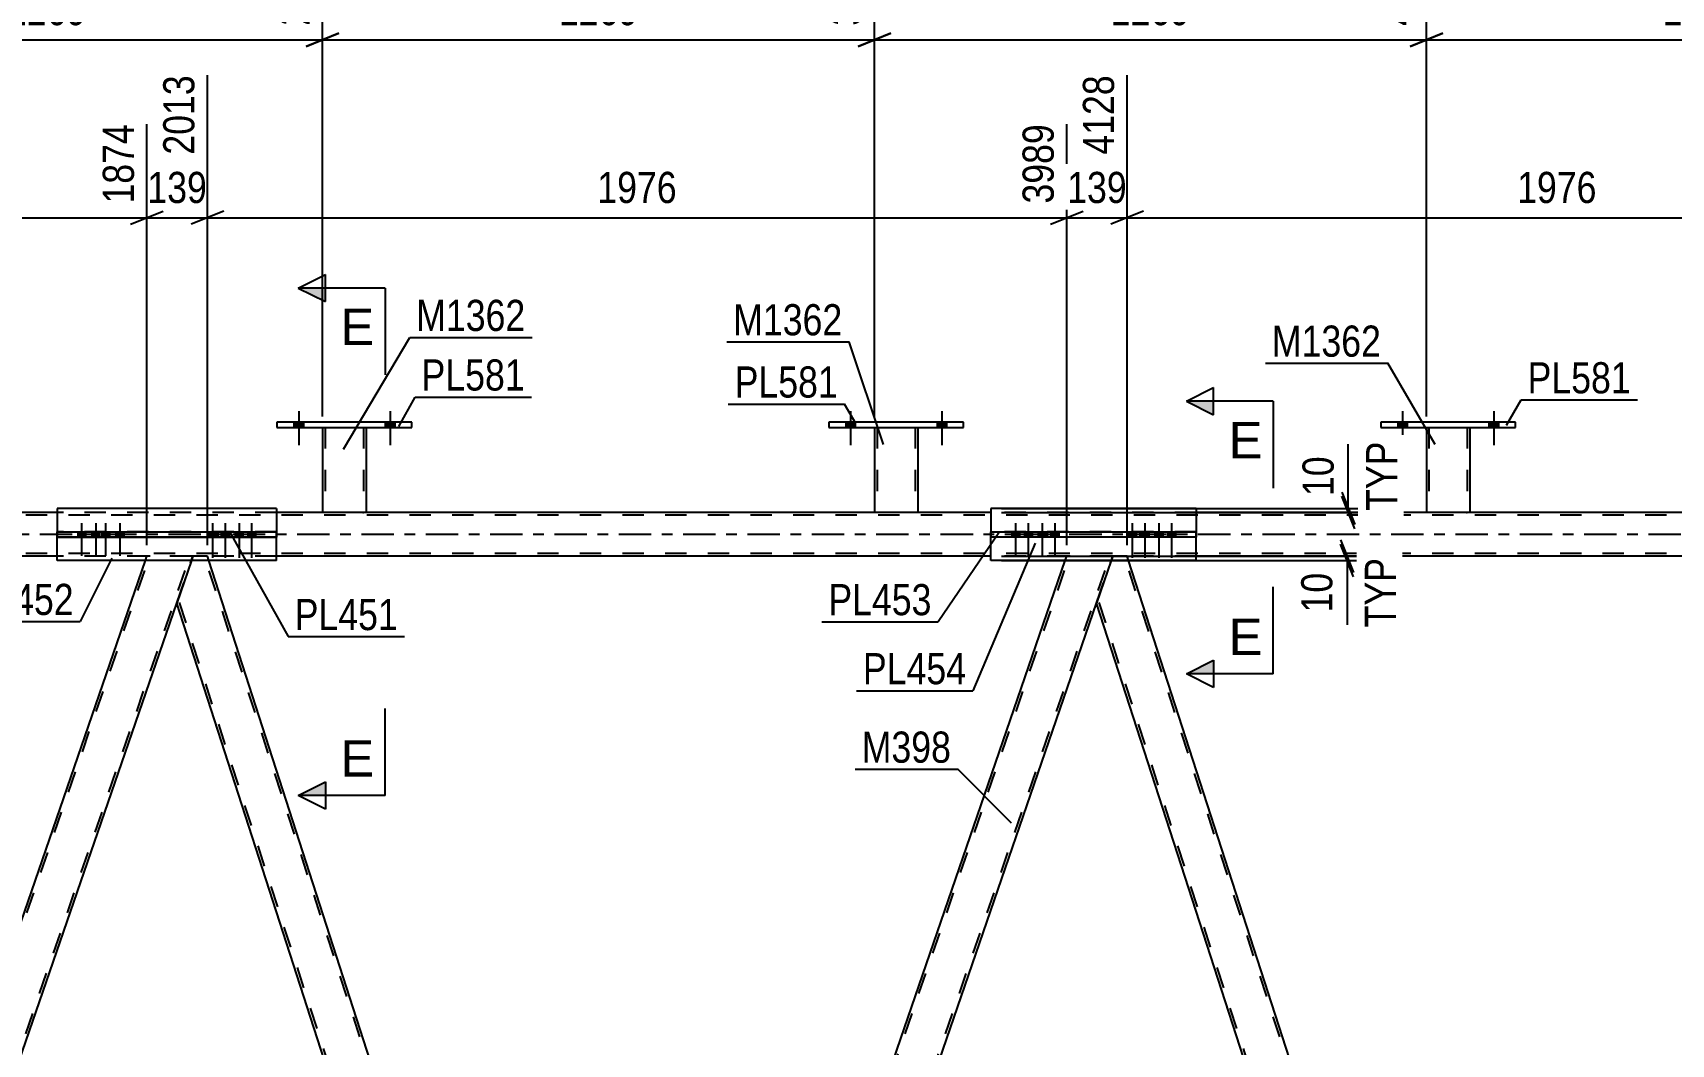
# Model space of a CAD drawing. Header units: millimetres. Extents: x -110 to 731, y -430 to 164.
# Drawn here: x 28.1 to 178.8, y -46.9 to 46.1 of the extents above; entities that cross this region are included whole.
import ezdxf

# ---------------------------------------------------------------- set-up
doc = ezdxf.new("R2010")
doc.units = ezdxf.units.MM
doc.linetypes.add('DXK_LINE_DOT2', pattern=[3.9198, 1.9599, -1.9599])
doc.linetypes.add('DXK_LINE_DOT3', pattern=[5.9187, 2.979, -0.9799, 0.9799, -0.9799])
doc.styles.add('Arial', font='ARIAL.TTF', dxfattribs={"height": 0.2})
doc.styles.add('Arial Narrow', font='ARIALN.TTF', dxfattribs={"height": 0.2})

# ---------------------------------------------------------------- blocks, each defined once
blk = doc.blocks.new('Part-570343290-41622 - 41617')
at = {"color": 7, "linetype": 'DXK_LINE_DOT2'}
for p, q in [((208.07, -2), (166.14, -123.78)), ((169.86, -123.78), (211.79, -2)), ((207.67, -2.4), (207.81, -2)), ((207.81, -2), (212.04, -2)), ((212.04, -2), (210.55, -6.32)), ((167.03, -120.47), (165.89, -123.78)), ((170.25, -123.38), (170.12, -123.78)), ((170.12, -123.78), (165.89, -123.78))]:
    blk.add_line(p, q, dxfattribs=at)
at = {"color": 2, "linetype": 'Continuous'}
for p, q in [((207.67, -2.4), (167.03, -120.47)), ((210.55, -6.32), (170.25, -123.38))]:
    blk.add_line(p, q, dxfattribs=at)
blk = doc.blocks.new('Part-570343290-41618 - 41617')
at = {"color": 2, "linetype": 'Continuous'}
for p, q in [((-3.19, -123.38), (38.45, -2.41)), ((1.04, -123.38), (41.34, -6.32))]:
    blk.add_line(p, q, dxfattribs=at)
at = {"color": 7, "linetype": 'DXK_LINE_DOT2'}
for p, q in [((-3.08, -123.78), (38.85, -2)), ((0.65, -123.78), (42.57, -2)), ((38.45, -2.41), (38.59, -2)), ((42.82, -2), (38.59, -2)), ((41.34, -6.32), (42.82, -2)), ((-3.33, -123.78), (-3.19, -123.38)), ((0.9, -123.78), (1.04, -123.38)), ((0.9, -123.78), (-3.33, -123.78))]:
    blk.add_line(p, q, dxfattribs=at)
blk = doc.blocks.new('Part-570343290-41619 - 41617')
at = {"color": 2, "linetype": 'Continuous'}
for p, q in [((42.68, -2.41), (41.34, -6.32)), ((82.42, -120.46), (44.28, -2.41)), ((79.16, -123.38), (41.34, -6.32)), ((81.41, -123.38), (82.42, -120.46))]:
    blk.add_line(p, q, dxfattribs=at)
at = {"color": 7, "linetype": 'DXK_LINE_DOT2'}
for p, q in [((42.82, -2), (42.68, -2.41)), ((44.15, -2), (42.82, -2)), ((82.29, -120.84), (43.89, -2)), ((44.28, -2.41), (44.15, -2)), ((79.54, -123.78), (41.47, -5.94)), ((79.29, -123.78), (79.16, -123.38)), ((81.28, -123.78), (81.41, -123.38)), ((79.29, -123.78), (81.28, -123.78))]:
    blk.add_line(p, q, dxfattribs=at)
blk = doc.blocks.new('Part-570343290-41620 - 41617')
at = {"color": 7, "linetype": 'DXK_LINE_DOT2'}
for p, q in [((81.53, -123.78), (123.46, -2)), ((85.25, -123.78), (127.18, -2)), ((123.06, -2.41), (123.2, -2)), ((127.43, -2), (123.2, -2)), ((125.95, -6.32), (127.43, -2)), ((81.28, -123.78), (82.42, -120.46)), ((85.51, -123.78), (85.65, -123.38)), ((85.51, -123.78), (81.28, -123.78))]:
    blk.add_line(p, q, dxfattribs=at)
at = {"color": 2, "linetype": 'Continuous'}
for p, q in [((82.42, -120.46), (123.06, -2.41)), ((85.65, -123.38), (125.95, -6.32))]:
    blk.add_line(p, q, dxfattribs=at)
blk = doc.blocks.new('Part-570343290-41621 - 41617')
at = {"color": 2, "linetype": 'Continuous'}
for p, q in [((127.29, -2.41), (125.95, -6.32)), ((167.03, -120.47), (128.89, -2.41)), ((163.77, -123.38), (125.95, -6.32)), ((166.02, -123.38), (167.03, -120.47))]:
    blk.add_line(p, q, dxfattribs=at)
at = {"color": 7, "linetype": 'DXK_LINE_DOT2'}
for p, q in [((127.43, -2), (127.29, -2.41)), ((128.75, -2), (127.43, -2)), ((166.9, -120.84), (128.5, -2)), ((128.89, -2.41), (128.75, -2)), ((164.15, -123.78), (126.08, -5.94)), ((163.9, -123.78), (163.77, -123.38)), ((165.89, -123.78), (166.02, -123.38)), ((163.9, -123.78), (165.89, -123.78))]:
    blk.add_line(p, q, dxfattribs=at)
blk = doc.blocks.new('Part-570343290-41746 - 41617')
at = {"color": 2, "linetype": 'Continuous'}
for p, q in [((116.22, 0.23), (116.22, 0.23)), ((116.22, 0.23), (121.41, 0.23)), ((116.22, -0.25), (116.22, 0.23)), ((121.41, 0.23), (129.92, 0.23)), ((121.41, 0.23), (121.41, -0.25)), ((129.92, 0.23), (135.11, 0.23)), ((129.92, 0.23), (129.92, -0.25)), ((135.11, 0.23), (135.11, 0.23)), ((135.11, -0.25), (135.11, 0.23)), ((121.41, -0.25), (116.22, -0.25)), ((135.11, -0.25), (121.41, -0.25)), ((129.92, -0.25), (121.41, -0.25)), ((135.11, -0.25), (129.92, -0.25))]:
    blk.add_line(p, q, dxfattribs=at)
at = {"color": 7, "linetype": 'DXK_LINE_DOT2'}
for p, q in [((135.11, 0.23), (116.22, 0.23)), ((116.22, -0.25), (116.22, -0.25)), ((121.41, -0.25), (116.22, -0.25)), ((135.11, -0.25), (135.11, -0.25))]:
    blk.add_line(p, q, dxfattribs=at)
blk = doc.blocks.new('Part-570343290-41631 - 41617')
at = {"color": 2, "linetype": 'Continuous'}
for p, q in [((30.32, 2), (-36.37, 2)), ((116.22, 2), (50.5, 2)), ((200.83, 2), (135.11, 2)), ((30.32, -2), (-36.37, -2)), ((116.22, -2), (50.5, -2)), ((200.83, -2), (135.11, -2))]:
    blk.add_line(p, q, dxfattribs=at)
at = {"color": 7, "linetype": 'DXK_LINE_DOT2'}
for p, q in [((680.11, 1.76), (-36.37, 1.76)), ((50.5, 2), (30.32, 2)), ((135.11, 2), (116.22, 2)), ((680.11, -1.76), (-36.37, -1.76)), ((50.5, -2), (30.32, -2)), ((135.11, -2), (116.22, -2))]:
    blk.add_line(p, q, dxfattribs=at)
at = {"color": 7, "linetype": 'DXK_LINE_DOT3'}
blk.add_line((-36.37, 0), (680.11, 0), dxfattribs=at)
blk = doc.blocks.new('Bolt-570343290-41772 - 41617')
at = {"linetype": 'Continuous'}
for points in [[(52.11, 9.84), (52.99, 9.84), (52.99, 10.32), (52.11, 10.32)], [(60.51, 9.84), (61.39, 9.84), (61.39, 10.32), (60.51, 10.32)]]:
    blk.add_hatch(color=1, dxfattribs=at).paths.add_polyline_path(points)
at = {"color": 1, "linetype": 'Continuous'}
for p, q in [((52.55, 11.32), (52.55, 8.2)), ((60.95, 11.32), (60.95, 8.2)), ((52.11, 10.32), (52.11, 9.84)), ((52.99, 10.32), (52.99, 9.84)), ((60.51, 10.32), (60.51, 9.84)), ((61.39, 10.32), (61.39, 9.84))]:
    blk.add_line(p, q, dxfattribs=at)
blk = doc.blocks.new('Bolt-570343290-41774 - 41617')
at = {"linetype": 'Continuous'}
for points in [[(153.64, 9.84), (154.52, 9.84), (154.52, 10.32), (153.64, 10.32)], [(162.04, 9.84), (162.92, 9.84), (162.92, 10.32), (162.04, 10.32)]]:
    blk.add_hatch(color=1, dxfattribs=at).paths.add_polyline_path(points)
at = {"color": 1, "linetype": 'Continuous'}
for p, q in [((154.08, 11.32), (154.08, 8.2)), ((162.48, 11.32), (162.48, 8.2)), ((153.64, 10.32), (153.64, 9.84)), ((154.52, 10.32), (154.52, 9.84)), ((162.04, 10.32), (162.04, 9.84)), ((162.92, 10.32), (162.92, 9.84))]:
    blk.add_line(p, q, dxfattribs=at)
blk = doc.blocks.new('Bolt-570343290-41768 - 41617')
at = {"linetype": 'Continuous'}
for points in [[(102.87, 9.84), (103.75, 9.84), (103.75, 10.32), (102.87, 10.32)], [(111.27, 9.84), (112.15, 9.84), (112.15, 10.32), (111.27, 10.32)]]:
    blk.add_hatch(color=1, dxfattribs=at).paths.add_polyline_path(points)
at = {"color": 1, "linetype": 'Continuous'}
for p, q in [((103.31, 11.32), (103.31, 8.2)), ((111.71, 11.32), (111.71, 8.2)), ((102.87, 10.32), (102.87, 9.84)), ((103.75, 10.32), (103.75, 9.84)), ((111.27, 10.32), (111.27, 9.84)), ((112.15, 10.32), (112.15, 9.84))]:
    blk.add_line(p, q, dxfattribs=at)
blk = doc.blocks.new('Bolt-570343290-41796 - 41617')
at = {"linetype": 'Continuous'}
for points in [[(32.94, 0.23), (32.22, 0.23), (32.22, -0.25), (32.94, -0.25)], [(34.24, 0.23), (33.52, 0.23), (33.52, -0.25), (34.24, -0.25)], [(35.15, 0.23), (34.43, 0.23), (34.43, -0.25), (35.15, -0.25)], [(36.45, 0.23), (35.73, 0.23), (35.73, -0.25), (36.45, -0.25)]]:
    blk.add_hatch(color=1, dxfattribs=at).paths.add_polyline_path(points)
at = {"color": 1, "linetype": 'Continuous'}
for p, q in [((32.22, 0.23), (32.22, -0.25)), ((32.58, 1.03), (32.58, -1.97)), ((32.94, 0.23), (32.94, -0.25)), ((33.52, 0.23), (33.52, -0.25)), ((33.88, 1.03), (33.88, -1.97)), ((34.24, 0.23), (34.24, -0.25)), ((34.43, 0.23), (34.43, -0.25)), ((34.79, 1.03), (34.79, -1.97)), ((35.15, 0.23), (35.15, -0.25)), ((35.73, 0.23), (35.73, -0.25)), ((36.09, 1.03), (36.09, -1.97)), ((36.45, 0.23), (36.45, -0.25))]:
    blk.add_line(p, q, dxfattribs=at)
blk = doc.blocks.new('Part-570343290-41671 - 41617')
at = {"color": 2, "linetype": 'Continuous'}
for p, q in [((30.32, 2.39), (30.32, 0.23)), ((50.5, 2.39), (30.32, 2.39)), ((50.5, 2.39), (50.5, 0.23)), ((30.32, -2.41), (30.32, -0.25)), ((50.5, -2.41), (50.5, -0.25)), ((50.5, -2.41), (30.32, -2.41))]:
    blk.add_line(p, q, dxfattribs=at)
at = {"color": 7, "linetype": 'DXK_LINE_DOT2'}
for p, q in [((30.32, 0.23), (30.32, -0.25)), ((50.5, 0.23), (50.5, -0.25))]:
    blk.add_line(p, q, dxfattribs=at)
blk = doc.blocks.new('Part-570343290-41673 - 41617')
at = {"color": 2, "linetype": 'Continuous'}
for p, q in [((116.22, 2.39), (116.22, 0.23)), ((135.11, 2.39), (116.22, 2.39)), ((135.11, 2.39), (135.11, 0.23)), ((116.22, -2.41), (116.22, -0.25)), ((135.11, -2.41), (135.11, -0.25)), ((135.11, -2.41), (116.22, -2.41))]:
    blk.add_line(p, q, dxfattribs=at)
at = {"color": 7, "linetype": 'DXK_LINE_DOT2'}
for p, q in [((116.22, 0.23), (116.22, -0.25)), ((135.11, 0.23), (135.11, -0.25))]:
    blk.add_line(p, q, dxfattribs=at)
blk = doc.blocks.new('Bolt-570343290-41798 - 41617')
at = {"linetype": 'Continuous'}
for points in [[(118.86, 0.23), (118.14, 0.23), (118.14, -0.25), (118.86, -0.25)], [(120.02, 0.23), (119.3, 0.23), (119.3, -0.25), (120.02, -0.25)], [(121.3, 0.23), (120.58, 0.23), (120.58, -0.25), (121.3, -0.25)], [(122.46, 0.23), (121.74, 0.23), (121.74, -0.25), (122.46, -0.25)]]:
    blk.add_hatch(color=1, dxfattribs=at).paths.add_polyline_path(points)
at = {"color": 1, "linetype": 'Continuous'}
for p, q in [((118.14, 0.23), (118.14, -0.25)), ((118.5, 1.03), (118.5, -1.97)), ((118.86, 0.23), (118.86, -0.25)), ((119.3, 0.23), (119.3, -0.25)), ((119.66, 1.03), (119.66, -1.97)), ((120.02, 0.23), (120.02, -0.25)), ((120.58, 0.23), (120.58, -0.25)), ((120.94, 1.03), (120.94, -1.97)), ((121.3, 0.23), (121.3, -0.25)), ((121.74, 0.23), (121.74, -0.25)), ((122.1, 1.03), (122.1, -1.97)), ((122.46, 0.23), (122.46, -0.25))]:
    blk.add_line(p, q, dxfattribs=at)
blk = doc.blocks.new('Part-570343290-41703 - 41617')
at = {"color": 2, "linetype": 'Continuous'}
for p, q in [((105.51, 9.84), (105.51, 2)), ((109.51, 9.84), (109.51, 2)), ((109.48, 2), (105.51, 2)), ((109.51, 2), (109.48, 2))]:
    blk.add_line(p, q, dxfattribs=at)
at = {"color": 7, "linetype": 'DXK_LINE_DOT2'}
for p, q in [((105.51, 9.84), (109.51, 9.84)), ((105.51, 9.84), (105.51, 9.84)), ((105.51, 9.84), (105.51, 9.84)), ((105.75, 9.84), (105.75, 2)), ((109.27, 9.84), (109.27, 2)), ((109.51, 9.84), (109.51, 9.84)), ((109.51, 9.84), (109.51, 9.84)), ((109.25, 2), (109.27, 2)), ((109.51, 2), (109.51, 2))]:
    blk.add_line(p, q, dxfattribs=at)
blk = doc.blocks.new('Part-570343290-41704 - 41617')
at = {"color": 2, "linetype": 'Continuous'}
for p, q in [((101.31, 10.32), (101.31, 9.84)), ((113.71, 10.32), (101.31, 10.32)), ((101.31, 9.84), (113.71, 9.84)), ((113.71, 9.84), (113.71, 10.32))]:
    blk.add_line(p, q, dxfattribs=at)
blk = doc.blocks.new('Part-570343290-41708 - 41617')
at = {"color": 2, "linetype": 'Continuous'}
for p, q in [((54.75, 9.84), (54.75, 2)), ((58.75, 9.84), (58.75, 2)), ((58.71, 2), (54.75, 2)), ((58.75, 2), (58.71, 2))]:
    blk.add_line(p, q, dxfattribs=at)
at = {"color": 7, "linetype": 'DXK_LINE_DOT2'}
for p, q in [((54.75, 9.84), (58.75, 9.84)), ((54.75, 9.84), (54.75, 9.84)), ((54.75, 9.84), (54.75, 9.84)), ((54.99, 9.84), (54.99, 2)), ((58.51, 9.84), (58.51, 2)), ((58.75, 9.84), (58.75, 9.84)), ((58.75, 9.84), (58.75, 9.84)), ((58.44, 2), (58.45, 2)), ((58.45, 2), (58.49, 2)), ((58.49, 2), (58.51, 2)), ((58.75, 2), (58.75, 2))]:
    blk.add_line(p, q, dxfattribs=at)
blk = doc.blocks.new('Part-570343290-41709 - 41617')
at = {"color": 2, "linetype": 'Continuous'}
for p, q in [((50.55, 10.32), (50.55, 9.84)), ((62.95, 10.32), (50.55, 10.32)), ((50.55, 9.84), (62.95, 9.84)), ((62.95, 9.84), (62.95, 10.32))]:
    blk.add_line(p, q, dxfattribs=at)
blk = doc.blocks.new('Part-570343290-41710 - 41617')
at = {"color": 2, "linetype": 'Continuous'}
for p, q in [((156.28, 9.84), (156.28, 2)), ((160.28, 9.84), (160.28, 2)), ((160.24, 2), (156.28, 2)), ((160.28, 2), (160.24, 2))]:
    blk.add_line(p, q, dxfattribs=at)
at = {"color": 7, "linetype": 'DXK_LINE_DOT2'}
for p, q in [((156.28, 9.84), (160.28, 9.84)), ((156.28, 9.84), (156.28, 9.84)), ((156.28, 9.84), (156.28, 9.84)), ((156.52, 9.84), (156.52, 2)), ((160.04, 9.84), (160.04, 2)), ((160.28, 9.84), (160.28, 9.84)), ((160.28, 9.84), (160.28, 9.84)), ((159.97, 2), (159.98, 2)), ((159.98, 2), (160.02, 2)), ((160.02, 2), (160.04, 2)), ((160.28, 2), (160.28, 2))]:
    blk.add_line(p, q, dxfattribs=at)
blk = doc.blocks.new('Part-570343290-41711 - 41617')
at = {"color": 2, "linetype": 'Continuous'}
for p, q in [((152.08, 10.32), (152.08, 9.84)), ((164.48, 10.32), (152.08, 10.32)), ((152.08, 9.84), (164.48, 9.84)), ((164.48, 9.84), (164.48, 10.32))]:
    blk.add_line(p, q, dxfattribs=at)
blk = doc.blocks.new('Part-570343290-41745 - 41617')
at = {"color": 2, "linetype": 'Continuous'}
for p, q in [((30.32, 0.23), (30.32, 0.23)), ((30.32, 0.23), (35.02, 0.23)), ((30.32, -0.25), (30.32, 0.23)), ((35.02, 0.23), (45.1, 0.23)), ((35.02, 0.23), (35.02, -0.25)), ((45.1, 0.23), (50.5, 0.23)), ((45.1, 0.23), (45.1, -0.25)), ((50.5, 0.23), (50.5, 0.23)), ((50.5, -0.25), (50.5, 0.23)), ((30.32, -0.25), (50.5, -0.25)), ((35.02, -0.25), (30.32, -0.25)), ((45.1, -0.25), (35.02, -0.25)), ((50.5, -0.25), (45.1, -0.25))]:
    blk.add_line(p, q, dxfattribs=at)
at = {"color": 7, "linetype": 'DXK_LINE_DOT2'}
for p, q in [((50.5, 0.23), (30.32, 0.23)), ((30.32, -0.25), (30.32, -0.25)), ((50.5, -0.25), (50.5, -0.25))]:
    blk.add_line(p, q, dxfattribs=at)
blk = doc.blocks.new('Bolt-570343290-41769 - 41617')
at = {"linetype": 'Continuous'}
for points in [[(102.87, 9.84), (103.75, 9.84), (103.75, 10.32), (102.87, 10.32)], [(111.27, 9.84), (112.15, 9.84), (112.15, 10.32), (111.27, 10.32)]]:
    blk.add_hatch(color=1, dxfattribs=at).paths.add_polyline_path(points)
at = {"color": 1, "linetype": 'Continuous'}
for p, q in [((103.31, 11.32), (103.31, 8.2)), ((111.71, 11.32), (111.71, 8.2)), ((102.87, 10.32), (102.87, 9.84)), ((103.75, 10.32), (103.75, 9.84)), ((111.27, 10.32), (111.27, 9.84)), ((112.15, 10.32), (112.15, 9.84))]:
    blk.add_line(p, q, dxfattribs=at)
blk = doc.blocks.new('Bolt-570343290-41773 - 41617')
at = {"linetype": 'Continuous'}
for points in [[(52.11, 9.84), (52.99, 9.84), (52.99, 10.32), (52.11, 10.32)], [(60.51, 9.84), (61.39, 9.84), (61.39, 10.32), (60.51, 10.32)]]:
    blk.add_hatch(color=1, dxfattribs=at).paths.add_polyline_path(points)
at = {"color": 1, "linetype": 'Continuous'}
for p, q in [((52.55, 11.32), (52.55, 8.2)), ((60.95, 11.32), (60.95, 8.2)), ((52.11, 10.32), (52.11, 9.84)), ((52.99, 10.32), (52.99, 9.84)), ((60.51, 10.32), (60.51, 9.84)), ((61.39, 10.32), (61.39, 9.84))]:
    blk.add_line(p, q, dxfattribs=at)
blk = doc.blocks.new('Bolt-570343290-41775 - 41617')
at = {"linetype": 'Continuous'}
for points in [[(153.64, 9.84), (154.52, 9.84), (154.52, 10.32), (153.64, 10.32)], [(162.04, 9.84), (162.92, 9.84), (162.92, 10.32), (162.04, 10.32)]]:
    blk.add_hatch(color=1, dxfattribs=at).paths.add_polyline_path(points)
at = {"color": 1, "linetype": 'Continuous'}
for p, q in [((154.08, 11.32), (154.08, 8.2)), ((162.48, 11.32), (162.48, 8.2)), ((153.64, 10.32), (153.64, 9.84)), ((154.52, 10.32), (154.52, 9.84)), ((162.04, 10.32), (162.04, 9.84)), ((162.92, 10.32), (162.92, 9.84))]:
    blk.add_line(p, q, dxfattribs=at)
blk = doc.blocks.new('Bolt-570343290-41797 - 41617')
at = {"linetype": 'Continuous'}
for points in [[(44.98, 0.23), (44.26, 0.23), (44.26, -0.25), (44.98, -0.25)], [(46.14, 0.23), (45.42, 0.23), (45.42, -0.25), (46.14, -0.25)], [(47.42, 0.23), (46.7, 0.23), (46.7, -0.25), (47.42, -0.25)], [(48.58, 0.23), (47.86, 0.23), (47.86, -0.25), (48.58, -0.25)]]:
    blk.add_hatch(color=1, dxfattribs=at).paths.add_polyline_path(points)
at = {"color": 1, "linetype": 'Continuous'}
for p, q in [((44.26, 0.23), (44.26, -0.25)), ((44.62, 1.03), (44.62, -2.17)), ((44.98, 0.23), (44.98, -0.25)), ((45.42, 0.23), (45.42, -0.25)), ((45.78, 1.03), (45.78, -2.17)), ((46.14, 0.23), (46.14, -0.25)), ((46.7, 0.23), (46.7, -0.25)), ((47.06, 1.03), (47.06, -2.17)), ((47.42, 0.23), (47.42, -0.25)), ((47.86, 0.23), (47.86, -0.25)), ((48.22, 1.03), (48.22, -2.17)), ((48.58, 0.23), (48.58, -0.25))]:
    blk.add_line(p, q, dxfattribs=at)
blk = doc.blocks.new('Bolt-570343290-41799 - 41617')
at = {"linetype": 'Continuous'}
for points in [[(129.58, 0.23), (128.86, 0.23), (128.86, -0.25), (129.58, -0.25)], [(130.75, 0.23), (130.03, 0.23), (130.03, -0.25), (130.75, -0.25)], [(132.03, 0.23), (131.31, 0.23), (131.31, -0.25), (132.03, -0.25)], [(133.19, 0.23), (132.47, 0.23), (132.47, -0.25), (133.19, -0.25)]]:
    blk.add_hatch(color=1, dxfattribs=at).paths.add_polyline_path(points)
at = {"color": 1, "linetype": 'Continuous'}
for p, q in [((128.86, 0.23), (128.86, -0.25)), ((129.22, 1.03), (129.22, -2.17)), ((129.58, 0.23), (129.58, -0.25)), ((130.03, 0.23), (130.03, -0.25)), ((130.39, 1.03), (130.39, -2.17)), ((130.75, 0.23), (130.75, -0.25)), ((131.31, 0.23), (131.31, -0.25)), ((131.67, 1.03), (131.67, -2.17)), ((132.03, 0.23), (132.03, -0.25)), ((132.47, 0.23), (132.47, -0.25)), ((132.83, 1.03), (132.83, -2.17)), ((133.19, 0.23), (133.19, -0.25))]:
    blk.add_line(p, q, dxfattribs=at)
blk = doc.blocks.new('StraightDimension-570343290-68322 - 41617')
at = {"color": 7, "linetype": 'Continuous'}
for p, q in [((44.15, -1), (44.15, 42.24)), ((38.59, -1), (38.59, 37.74)), ((37.09, 28.53), (40.09, 29.73)), ((38.59, 29.13), (44.15, 29.13)), ((45.65, 29.73), (42.65, 28.53))]:
    blk.add_line(p, q, dxfattribs=at)
at = {"color": 0}
blk.add_wipeout([(44.71, 29.88), (44.71, 34.08), (38.03, 34.08), (38.03, 29.88)], dxfattribs=at)
at = {"color": 3, "style": 'Arial Narrow'}
blk.add_text('139', height=2.863, dxfattribs=at).set_placement((38.63, 30.48))
at = {"color": 0, "linetype": 'Continuous'}
blk.add_wipeout([(43.55, 42.84), (39.35, 42.84), (39.35, 34.33), (43.55, 34.33)], dxfattribs=at)
at = {"color": 3, "linetype": 'Continuous', "style": 'Arial Narrow'}
blk.add_text('2013', height=2.863, rotation=90.0002, dxfattribs=at).set_placement((42.95, 34.93))
blk = doc.blocks.new('StraightDimension-570343290-68321 - 41617')
at = {"color": 7, "linetype": 'Continuous'}
for p, q in [((44.15, -1), (44.15, 42.24)), ((123.2, -1), (123.2, 37.74)), ((45.65, 29.73), (42.65, 28.53)), ((44.15, 29.13), (123.2, 29.13)), ((121.7, 28.53), (124.7, 29.73))]:
    blk.add_line(p, q, dxfattribs=at)
at = {"color": 0, "linetype": 'Continuous'}
blk.add_wipeout([(122.6, 38.34), (118.4, 38.34), (118.4, 29.83), (122.6, 29.83)], dxfattribs=at)
at = {"color": 0}
blk.add_wipeout([(87.93, 29.88), (87.93, 34.08), (79.42, 34.08), (79.42, 29.88)], dxfattribs=at)
at = {"color": 3, "linetype": 'Continuous', "style": 'Arial Narrow'}
blk.add_text('3989', height=2.863, rotation=90.0002, dxfattribs=at).set_placement((122, 30.43))
at = {"color": 3, "style": 'Arial Narrow'}
blk.add_text('1976', height=2.863, dxfattribs=at).set_placement((80.02, 30.48))
blk = doc.blocks.new('StraightDimension-570343290-68320 - 41617')
at = {"color": 7, "linetype": 'Continuous'}
for p, q in [((128.75, -1), (128.75, 42.24)), ((123.2, -1), (123.2, 37.74)), ((121.7, 28.53), (124.7, 29.73)), ((123.2, 29.13), (128.75, 29.13)), ((130.25, 29.73), (127.25, 28.53))]:
    blk.add_line(p, q, dxfattribs=at)
at = {"color": 0}
blk.add_wipeout([(129.32, 29.88), (129.32, 34.08), (122.64, 34.08), (122.64, 29.88)], dxfattribs=at)
at = {"color": 3, "style": 'Arial Narrow'}
blk.add_text('139', height=2.863, dxfattribs=at).set_placement((123.24, 30.48))
at = {"color": 0, "linetype": 'Continuous'}
blk.add_wipeout([(128.15, 42.84), (123.95, 42.84), (123.95, 34.33), (128.15, 34.33)], dxfattribs=at)
at = {"color": 3, "linetype": 'Continuous', "style": 'Arial Narrow'}
blk.add_text('4128', height=2.863, rotation=90.0002, dxfattribs=at).set_placement((127.55, 34.93))
blk = doc.blocks.new('StraightDimension-570343290-65584 - 41617')
at = {"color": 7, "linetype": 'Continuous'}
for p, q in [((3.99, 10.84), (3.99, 54.1)), ((54.75, 10.83), (54.75, 54.1)), ((5.49, 46.09), (2.49, 44.89)), ((3.99, 45.49), (54.75, 45.49)), ((53.25, 44.89), (56.25, 46.09))]:
    blk.add_line(p, q, dxfattribs=at)
at = {"color": 0, "linetype": 'Continuous'}
blk.add_wipeout([(54.15, 54.7), (49.95, 54.7), (49.95, 46.19), (54.15, 46.19)], dxfattribs=at)
at = {"color": 0}
blk.add_wipeout([(33.63, 46.24), (33.63, 50.44), (25.11, 50.44), (25.11, 46.24)], dxfattribs=at)
at = {"color": 3, "linetype": 'Continuous', "style": 'Arial Narrow'}
blk.add_text('2278', height=2.863, rotation=90.0002, dxfattribs=at).set_placement((53.55, 46.79))
at = {"color": 3, "style": 'Arial Narrow'}
blk.add_text('1269', height=2.863, dxfattribs=at).set_placement((25.71, 46.84))
blk = doc.blocks.new('StraightDimension-570343290-68319 - 41617')
at = {"color": 7, "linetype": 'Continuous'}
for p, q in [((128.75, -1), (128.75, 42.24)), ((207.81, -1), (207.81, 37.74)), ((130.25, 29.73), (127.25, 28.53)), ((128.75, 29.13), (207.81, 29.13)), ((206.31, 28.53), (209.31, 29.73))]:
    blk.add_line(p, q, dxfattribs=at)
at = {"color": 0, "linetype": 'Continuous'}
blk.add_wipeout([(207.21, 38.34), (203.01, 38.34), (203.01, 29.83), (207.21, 29.83)], dxfattribs=at)
at = {"color": 0}
blk.add_wipeout([(172.54, 29.88), (172.54, 34.08), (164.03, 34.08), (164.03, 29.88)], dxfattribs=at)
at = {"color": 3, "linetype": 'Continuous', "style": 'Arial Narrow'}
blk.add_text('6105', height=2.863, rotation=90.0002, dxfattribs=at).set_placement((206.61, 30.43))
at = {"color": 3, "style": 'Arial Narrow'}
blk.add_text('1976', height=2.863, dxfattribs=at).set_placement((164.63, 30.48))
blk = doc.blocks.new('StraightDimension-570343290-65582 - 41617')
at = {"color": 7, "linetype": 'Continuous'}
for p, q in [((105.51, 10.84), (105.51, 54.1)), ((156.28, 10.83), (156.28, 54.1)), ((107.01, 46.09), (104.01, 44.89)), ((105.51, 45.49), (156.28, 45.49)), ((154.78, 44.89), (157.78, 46.09))]:
    blk.add_line(p, q, dxfattribs=at)
at = {"color": 0, "linetype": 'Continuous'}
blk.add_wipeout([(155.68, 54.7), (151.48, 54.7), (151.48, 46.19), (155.68, 46.19)], dxfattribs=at)
at = {"color": 0}
blk.add_wipeout([(135.15, 46.24), (135.15, 50.44), (126.64, 50.44), (126.64, 46.24)], dxfattribs=at)
at = {"color": 3, "linetype": 'Continuous', "style": 'Arial Narrow'}
blk.add_text('4816', height=2.863, rotation=90.0002, dxfattribs=at).set_placement((155.08, 46.79))
at = {"color": 3, "style": 'Arial Narrow'}
blk.add_text('1269', height=2.863, dxfattribs=at).set_placement((127.24, 46.84))
blk = doc.blocks.new('StraightDimension-570343290-65581 - 41617')
at = {"color": 7, "linetype": 'Continuous'}
for p, q in [((156.28, 10.83), (156.28, 54.1)), ((207.03, 10.82), (207.03, 54.1)), ((157.78, 46.09), (154.78, 44.89)), ((156.28, 45.49), (207.03, 45.49)), ((205.53, 44.89), (208.53, 46.09))]:
    blk.add_line(p, q, dxfattribs=at)
at = {"color": 0, "linetype": 'Continuous'}
blk.add_wipeout([(206.43, 54.7), (202.23, 54.7), (202.23, 46.19), (206.43, 46.19)], dxfattribs=at)
at = {"color": 0}
blk.add_wipeout([(185.91, 46.24), (185.91, 50.44), (177.4, 50.44), (177.4, 46.24)], dxfattribs=at)
at = {"color": 3, "linetype": 'Continuous', "style": 'Arial Narrow'}
blk.add_text('6085', height=2.863, rotation=90.0002, dxfattribs=at).set_placement((205.83, 46.79))
at = {"color": 3, "style": 'Arial Narrow'}
blk.add_text('1269', height=2.863, dxfattribs=at).set_placement((178, 46.84))
blk = doc.blocks.new('StraightDimension-570343290-62948 - 41617')
at = {"color": 7, "linetype": 'Continuous'}
for p, q in [((148.5, 3.89), (149.7, 0.89)), ((149.7, 0.5), (148.5, 3.5)), ((117.2, 2.39), (151.5, 2.39)), ((117.2, 2), (151.5, 2)), ((149.1, 2), (149.1, 2.39))]:
    blk.add_line(p, q, dxfattribs=at)
at = {"color": 0, "linetype": 'Continuous'}
blk.add_wipeout([(154.2, 9.14), (150, 9.14), (150, 1.55), (154.2, 1.55)], dxfattribs=at)
at = {"color": 0}
blk.add_wipeout([(148.35, 7.77), (144.15, 7.77), (144.15, 2.92), (148.35, 2.92)], dxfattribs=at)
at = {"color": 7, "linetype": 'Continuous'}
blk.add_line((149.1, 2.39), (149.1, 8.3), dxfattribs=at)
blk.add_line((149.1, 2.39), (149.1, 8.3), dxfattribs=at)
at = {"color": 3, "linetype": 'Continuous', "style": 'Arial Narrow'}
blk.add_text('TYP', height=2.863, rotation=90.0002, dxfattribs=at).set_placement((153.6, 2.15))
at = {"color": 3, "style": 'Arial Narrow'}
blk.add_text('10', height=2.863, rotation=90.0002, dxfattribs=at).set_placement((147.75, 3.52))
blk = doc.blocks.new('StraightDimension-570343290-62950 - 41617')
at = {"color": 7, "linetype": 'Continuous'}
for p, q in [((148.38, -0.5), (149.58, -3.5)), ((149.58, -3.91), (148.38, -0.91)), ((117.2, -2), (151.38, -2)), ((117.2, -2.41), (151.38, -2.41)), ((148.98, -2.41), (148.98, -2))]:
    blk.add_line(p, q, dxfattribs=at)
at = {"color": 0}
blk.add_wipeout([(148.23, -2.93), (144.03, -2.93), (144.03, -7.79), (148.23, -7.79)], dxfattribs=at)
at = {"color": 0, "linetype": 'Continuous'}
blk.add_wipeout([(154.08, -1.57), (149.88, -1.57), (149.88, -9.16), (154.08, -9.16)], dxfattribs=at)
at = {"color": 7, "linetype": 'Continuous'}
blk.add_line((148.98, -2.41), (148.98, -8.32), dxfattribs=at)
blk.add_line((148.98, -2.41), (148.98, -8.32), dxfattribs=at)
at = {"color": 3, "linetype": 'Continuous', "style": 'Arial Narrow'}
blk.add_text('TYP', height=2.863, rotation=90.0002, dxfattribs=at).set_placement((153.48, -8.56))
at = {"color": 3, "style": 'Arial Narrow'}
blk.add_text('10', height=2.863, rotation=90.0002, dxfattribs=at).set_placement((147.63, -7.19))
blk = doc.blocks.new('StraightDimension-570343290-65583 - 41617')
at = {"color": 7, "linetype": 'Continuous'}
for p, q in [((54.75, 10.83), (54.75, 54.1)), ((105.51, 10.84), (105.51, 54.1)), ((56.25, 46.09), (53.25, 44.89)), ((54.75, 45.49), (105.51, 45.49)), ((104.01, 44.89), (107.01, 46.09))]:
    blk.add_line(p, q, dxfattribs=at)
at = {"color": 0, "linetype": 'Continuous'}
blk.add_wipeout([(104.91, 54.7), (100.71, 54.7), (100.71, 46.19), (104.91, 46.19)], dxfattribs=at)
at = {"color": 0}
blk.add_wipeout([(84.39, 46.24), (84.39, 50.44), (75.88, 50.44), (75.88, 46.24)], dxfattribs=at)
at = {"color": 3, "linetype": 'Continuous', "style": 'Arial Narrow'}
blk.add_text('3547', height=2.863, rotation=90.0002, dxfattribs=at).set_placement((104.31, 46.79))
at = {"color": 3, "style": 'Arial Narrow'}
blk.add_text('1269', height=2.863, dxfattribs=at).set_placement((76.48, 46.84))
blk = doc.blocks.new('StraightDimension-570343290-68323 - 41617')
at = {"color": 7, "linetype": 'Continuous'}
for p, q in [((38.59, -1), (38.59, 37.74)), ((-36.37, 3), (-36.37, 32.26)), ((-34.87, 29.73), (-37.87, 28.53)), ((-36.37, 29.13), (38.59, 29.13)), ((37.09, 28.53), (40.09, 29.73))]:
    blk.add_line(p, q, dxfattribs=at)
at = {"color": 0, "linetype": 'Continuous'}
for points in [[(37.99, 38.34), (33.79, 38.34), (33.79, 29.83), (37.99, 29.83)], [(-36.97, 32.86), (-41.17, 32.86), (-41.17, 29.83), (-36.97, 29.83)]]:
    blk.add_wipeout(points, dxfattribs=at)
at = {"color": 0}
blk.add_wipeout([(5.37, 29.88), (5.37, 34.08), (-3.15, 34.08), (-3.15, 29.88)], dxfattribs=at)
at = {"color": 3, "linetype": 'Continuous', "style": 'Arial Narrow'}
for s, height, p in [('1874', 2.863, (37.39, 30.43)), ('0', 2.86, (-37.57, 30.43))]:
    blk.add_text(s, height=height, rotation=90.0002, dxfattribs=at).set_placement(p)
at = {"color": 3, "style": 'Arial Narrow'}
blk.add_text('1874', height=2.863, dxfattribs=at).set_placement((-2.55, 30.48))
blk = doc.blocks.new('Mark-570343290-58145 - 41617')
at = {"color": 0}
blk.add_wipeout([(61.69, -8.81), (61.69, -5.81), (52.18, -5.81), (52.18, -8.81)], dxfattribs=at)
blk.add_wipeout([(61.69, -8.81), (61.69, -5.81), (52.18, -5.81), (52.18, -8.81)], dxfattribs=at)
at = {"color": 30, "linetype": 'Continuous'}
for p, q in [((46.25, 0.15), (51.58, -9.41)), ((51.58, -9.41), (62.29, -9.41))]:
    blk.add_line(p, q, dxfattribs=at)
at = {"color": 3, "style": 'Arial Narrow'}
blk.add_text('PL451', height=2.863, dxfattribs=at).set_placement((52.18, -8.81))
blk = doc.blocks.new('Mark-570343290-58354 - 41617')
at = {"color": 0}
blk.add_wipeout([(152.13, 16.34), (152.13, 19.34), (142.07, 19.34), (142.07, 16.34)], dxfattribs=at)
blk.add_wipeout([(152.13, 16.34), (152.13, 19.34), (142.07, 19.34), (142.07, 16.34)], dxfattribs=at)
at = {"color": 30, "linetype": 'Continuous'}
for p in [(141.47, 15.74), (157.09, 8.26)]:
    blk.add_line(p, (152.73, 15.74), dxfattribs=at)
at = {"color": 3, "style": 'Arial Narrow'}
blk.add_text('M1362', height=2.863, dxfattribs=at).set_placement((142.07, 16.34))
blk = doc.blocks.new('Mark-570343290-58339 - 41617')
at = {"color": 0}
blk.add_wipeout([(102.15, 12.58), (102.15, 15.58), (92.65, 15.58), (92.65, 12.58)], dxfattribs=at)
blk.add_wipeout([(102.15, 12.58), (102.15, 15.58), (92.65, 15.58), (92.65, 12.58)], dxfattribs=at)
at = {"color": 30, "linetype": 'Continuous'}
for p in [(92.05, 11.98), (103.81, 10.21)]:
    blk.add_line(p, (102.75, 11.98), dxfattribs=at)
at = {"color": 3, "style": 'Arial Narrow'}
blk.add_text('PL581', height=2.863, dxfattribs=at).set_placement((92.65, 12.58))
blk = doc.blocks.new('Mark-570343290-58357 - 41617')
at = {"color": 0}
blk.add_wipeout([(175.1, 12.97), (175.1, 15.97), (165.59, 15.97), (165.59, 12.97)], dxfattribs=at)
blk.add_wipeout([(175.1, 12.97), (175.1, 15.97), (165.59, 15.97), (165.59, 12.97)], dxfattribs=at)
at = {"color": 30, "linetype": 'Continuous'}
for p, q in [((163.66, 10.04), (164.99, 12.37)), ((164.99, 12.37), (175.7, 12.37))]:
    blk.add_line(p, q, dxfattribs=at)
at = {"color": 3, "style": 'Arial Narrow'}
blk.add_text('PL581', height=2.863, dxfattribs=at).set_placement((165.59, 12.97))
blk = doc.blocks.new('Mark-570343290-57615 - 41617')
at = {"color": 0}
blk.add_wipeout([(112.57, -21.01), (112.57, -18.01), (104.34, -18.01), (104.34, -21.01)], dxfattribs=at)
blk.add_wipeout([(112.57, -21.01), (112.57, -18.01), (104.34, -18.01), (104.34, -21.01)], dxfattribs=at)
at = {"color": 30, "linetype": 'Continuous'}
for p in [(103.74, -21.61), (118.12, -26.56)]:
    blk.add_line(p, (113.17, -21.61), dxfattribs=at)
at = {"color": 3, "style": 'Arial Narrow'}
blk.add_text('M398', height=2.863, dxfattribs=at).set_placement((104.34, -21.01))
blk = doc.blocks.new('SectionMark-570343290-88032 - 41617')
at = {"linetype": 'Continuous'}
for points in [[(136.7, 12.25), (136.7, 11), (134.2, 12.25)], [(136.7, -11.59), (136.7, -12.84), (134.2, -12.84)]]:
    blk.add_hatch(color=6, dxfattribs=at).paths.add_polyline_path(points)
at = {"color": 6, "linetype": 'Continuous'}
for p, q in [((134.2, 12.25), (136.7, 13.5)), ((142.2, 12.25), (134.2, 12.25)), ((134.2, 12.25), (136.7, 11)), ((136.7, 11), (136.7, 13.5)), ((142.2, 12.25), (142.2, 4.25)), ((142.2, -12.84), (142.2, -4.84)), ((134.2, -12.84), (136.7, -11.59)), ((136.7, -11.59), (136.7, -14.09)), ((142.2, -12.84), (134.2, -12.84)), ((136.7, -14.09), (134.2, -12.84))]:
    blk.add_line(p, q, dxfattribs=at)
at = {"color": 0, "linetype": 'Continuous'}
for points in [[(141.2, 7), (141.2, 10.5), (138.09, 10.5), (138.09, 7)], [(141.2, -11.09), (141.2, -7.59), (138.09, -7.59), (138.09, -11.09)]]:
    blk.add_wipeout(points, dxfattribs=at)
at = {"color": 3, "linetype": 'Continuous', "style": 'Arial'}
for p in [(138.09, 7), (138.09, -11.09)]:
    blk.add_text('E', height=3.34, dxfattribs=at).set_placement(p)
blk = doc.blocks.new('Mark-570343290-58142 - 41617')
at = {"color": 0}
blk.add_wipeout([(31.86, -7.42), (31.86, -4.42), (22.36, -4.42), (22.36, -7.42)], dxfattribs=at)
blk.add_wipeout([(31.86, -7.42), (31.86, -4.42), (22.36, -4.42), (22.36, -7.42)], dxfattribs=at)
at = {"color": 30, "linetype": 'Continuous'}
for p in [(35.35, -2.2), (21.76, -8.02)]:
    blk.add_line(p, (32.46, -8.02), dxfattribs=at)
at = {"color": 3, "style": 'Arial Narrow'}
blk.add_text('PL452', height=2.863, dxfattribs=at).set_placement((22.36, -7.42))
blk = doc.blocks.new('Mark-570343290-58153 - 41617')
at = {"color": 0}
blk.add_wipeout([(113.95, -13.79), (113.95, -10.79), (104.45, -10.79), (104.45, -13.79)], dxfattribs=at)
blk.add_wipeout([(113.95, -13.79), (113.95, -10.79), (104.45, -10.79), (104.45, -13.79)], dxfattribs=at)
at = {"color": 30, "linetype": 'Continuous'}
for p in [(120.29, -0.8), (103.85, -14.39)]:
    blk.add_line(p, (114.55, -14.39), dxfattribs=at)
at = {"color": 3, "style": 'Arial Narrow'}
blk.add_text('PL454', height=2.863, dxfattribs=at).set_placement((104.45, -13.79))
blk = doc.blocks.new('Mark-570343290-58156 - 41617')
at = {"color": 0}
blk.add_wipeout([(110.78, -7.44), (110.78, -4.44), (101.27, -4.44), (101.27, -7.44)], dxfattribs=at)
blk.add_wipeout([(110.78, -7.44), (110.78, -4.44), (101.27, -4.44), (101.27, -7.44)], dxfattribs=at)
at = {"color": 30, "linetype": 'Continuous'}
for p in [(117.01, 0.23), (100.67, -8.04)]:
    blk.add_line(p, (111.38, -8.04), dxfattribs=at)
at = {"color": 3, "style": 'Arial Narrow'}
blk.add_text('PL453', height=2.863, dxfattribs=at).set_placement((101.27, -7.44))
blk = doc.blocks.new('Mark-570343290-58336 - 41617')
at = {"color": 0}
blk.add_wipeout([(102.58, 18.31), (102.58, 21.31), (92.52, 21.31), (92.52, 18.31)], dxfattribs=at)
blk.add_wipeout([(102.58, 18.31), (102.58, 21.31), (92.52, 21.31), (92.52, 18.31)], dxfattribs=at)
at = {"color": 30, "linetype": 'Continuous'}
for p in [(91.92, 17.71), (106.33, 8.26)]:
    blk.add_line(p, (103.18, 17.71), dxfattribs=at)
at = {"color": 3, "style": 'Arial Narrow'}
blk.add_text('M1362', height=2.863, dxfattribs=at).set_placement((92.52, 18.31))
blk = doc.blocks.new('Mark-570343290-58348 - 41617')
at = {"color": 0}
blk.add_wipeout([(73.41, 18.71), (73.41, 21.71), (63.36, 21.71), (63.36, 18.71)], dxfattribs=at)
blk.add_wipeout([(73.41, 18.71), (73.41, 21.71), (63.36, 21.71), (63.36, 18.71)], dxfattribs=at)
at = {"color": 30, "linetype": 'Continuous'}
for p, q in [((56.68, 7.84), (62.76, 18.11)), ((62.76, 18.11), (74.01, 18.11))]:
    blk.add_line(p, q, dxfattribs=at)
at = {"color": 3, "style": 'Arial Narrow'}
blk.add_text('M1362', height=2.863, dxfattribs=at).set_placement((63.36, 18.71))
blk = doc.blocks.new('Mark-570343290-58351 - 41617')
at = {"color": 0}
blk.add_wipeout([(73.36, 13.23), (73.36, 16.23), (63.85, 16.23), (63.85, 13.23)], dxfattribs=at)
blk.add_wipeout([(73.36, 13.23), (73.36, 16.23), (63.85, 16.23), (63.85, 13.23)], dxfattribs=at)
at = {"color": 30, "linetype": 'Continuous'}
for p, q in [((61.75, 9.93), (63.25, 12.63)), ((63.25, 12.63), (73.96, 12.63))]:
    blk.add_line(p, q, dxfattribs=at)
at = {"color": 3, "style": 'Arial Narrow'}
blk.add_text('PL581', height=2.863, dxfattribs=at).set_placement((63.85, 13.23))
blk = doc.blocks.new('SectionMark-570343290-86444 - 41617')
at = {"linetype": 'Continuous'}
for points in [[(55, 22.66), (55, 21.41), (52.5, 22.66)], [(55, -22.77), (55, -24.03), (52.5, -24.03)]]:
    blk.add_hatch(color=6, dxfattribs=at).paths.add_polyline_path(points)
at = {"color": 6, "linetype": 'Continuous'}
for p, q in [((52.5, 22.66), (55, 23.91)), ((60.5, 22.66), (52.5, 22.66)), ((52.5, 22.66), (55, 21.41)), ((55, 21.41), (55, 23.91)), ((60.5, 22.66), (60.5, 14.66)), ((60.5, -24.03), (60.5, -16.03)), ((52.5, -24.03), (55, -22.77)), ((60.5, -24.03), (52.5, -24.03)), ((55, -25.27), (52.5, -24.03)), ((55, -22.77), (55, -25.27))]:
    blk.add_line(p, q, dxfattribs=at)
at = {"color": 0, "linetype": 'Continuous'}
for points in [[(59.5, 17.41), (59.5, 20.91), (56.39, 20.91), (56.39, 17.41)], [(59.5, -22.28), (59.5, -18.78), (56.39, -18.78), (56.39, -22.28)]]:
    blk.add_wipeout(points, dxfattribs=at)
at = {"color": 3, "linetype": 'Continuous', "style": 'Arial'}
for p in [(56.39, 17.41), (56.39, -22.28)]:
    blk.add_text('E', height=3.34, dxfattribs=at).set_placement(p)

msp = doc.modelspace()

# ---------------------------------------------------------------- block references
for name in ['Bolt-570343290-41772 - 41617', 'Bolt-570343290-41773 - 41617', 'Bolt-570343290-41768 - 41617', 'Bolt-570343290-41769 - 41617', 'Bolt-570343290-41774 - 41617', 'Bolt-570343290-41775 - 41617', 'Part-570343290-41709 - 41617', 'Part-570343290-41708 - 41617', 'Part-570343290-41704 - 41617', 'Part-570343290-41703 - 41617', 'Part-570343290-41711 - 41617', 'Part-570343290-41710 - 41617', 'Part-570343290-41631 - 41617', 'Part-570343290-41671 - 41617', 'Part-570343290-41673 - 41617', 'Part-570343290-41745 - 41617', 'Bolt-570343290-41796 - 41617', 'Bolt-570343290-41797 - 41617', 'Part-570343290-41746 - 41617', 'Bolt-570343290-41798 - 41617', 'Bolt-570343290-41799 - 41617', 'Part-570343290-41618 - 41617', 'Part-570343290-41619 - 41617', 'Part-570343290-41620 - 41617', 'Part-570343290-41621 - 41617', 'Part-570343290-41622 - 41617']:
    msp.add_blockref(name, (0, 0))

# ---------------------------------------------------------------- next in the draw order: block references
for name in ['StraightDimension-570343290-68322 - 41617', 'Mark-570343290-58142 - 41617', 'Mark-570343290-57615 - 41617']:
    msp.add_blockref(name, (0, 0))

# ---------------------------------------------------------------- next in the draw order: block references
msp.add_blockref('StraightDimension-570343290-68321 - 41617', (0, 0))

# ---------------------------------------------------------------- next in the draw order: block references
for name in ['StraightDimension-570343290-65584 - 41617', 'StraightDimension-570343290-68320 - 41617', 'Mark-570343290-58145 - 41617']:
    msp.add_blockref(name, (0, 0))

# ---------------------------------------------------------------- next in the draw order: block references
for name in ['StraightDimension-570343290-68319 - 41617', 'StraightDimension-570343290-68323 - 41617']:
    msp.add_blockref(name, (0, 0))

# ---------------------------------------------------------------- next in the draw order: block references
for name in ['StraightDimension-570343290-65582 - 41617', 'StraightDimension-570343290-62948 - 41617', 'StraightDimension-570343290-62950 - 41617']:
    msp.add_blockref(name, (0, 0))

# ---------------------------------------------------------------- next in the draw order: block references
for name in ['StraightDimension-570343290-65583 - 41617', 'StraightDimension-570343290-65581 - 41617', 'Mark-570343290-58153 - 41617']:
    msp.add_blockref(name, (0, 0))

# ---------------------------------------------------------------- next in the draw order: block references
for name in ['Mark-570343290-58348 - 41617', 'Mark-570343290-58354 - 41617', 'Mark-570343290-58339 - 41617', 'Mark-570343290-58357 - 41617', 'Mark-570343290-58156 - 41617']:
    msp.add_blockref(name, (0, 0))

# ---------------------------------------------------------------- next in the draw order: block references
for name in ['SectionMark-570343290-86444 - 41617', 'Mark-570343290-58336 - 41617', 'Mark-570343290-58351 - 41617', 'SectionMark-570343290-88032 - 41617']:
    msp.add_blockref(name, (0, 0))

doc.saveas('drawing.dxf')
